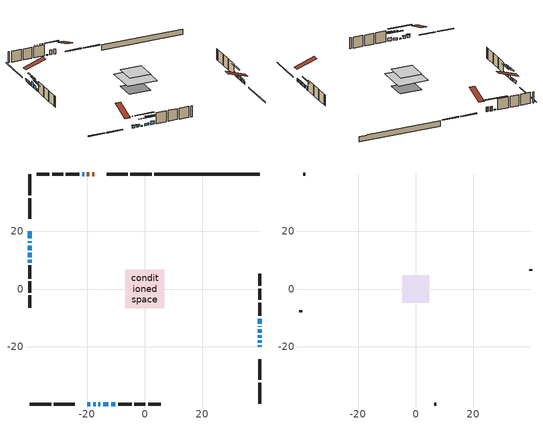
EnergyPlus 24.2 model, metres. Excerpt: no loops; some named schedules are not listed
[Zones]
conditioned space
 floor outside (Floor1 construction): -0.54,-0.54 -0.54,0.54 0.54,0.54 0.54,-0.54 z0.61
 floor adiabatic (AdiabaticFloorConstruction): -6.69,-6.69 -6.69,6.69 6.69,6.69 6.69,-6.69 z3.05
 floor foundation (Slab1 construction): -4.88,-4.26 -4.88,4.26 4.88,4.26 4.88,-4.26 z-1.83
 wall outside (RimJoist1 construction): 2.45,39.95 -5.02,39.95 / -39.95,-39.95 -32.49,-39.95 / -39.95,39.95 -39.95,32.49 / 39.95,-39.95 39.95,-32.49 z0.61:0.91
 wall outside (RimJoist2 construction): -5.95,39.95 -13.17,39.95 / -31.56,-39.95 -24.33,-39.95 / -39.95,31.56 -39.95,24.33 / 39.95,-31.56 39.95,-24.33 z0.61:0.91
 wall outside (AdiabaticWallConstruction 1): -17.46,39.95 -18.27,39.95 / -19.2,39.95 -20.15,39.95 z0.61:2.64
 wall outside (AdiabaticWallConstruction): 39.95,-20.04 39.95,-19.62 / 39.95,-13.12 39.95,-13 z0.61:1.83; 39.95,-18.69 39.95,-17.78 / 39.95,-16.85 39.95,-16.14 z0.61:1.73; 39.95,-15.21 39.95,-14.04 / -20.04,-39.95 -18.87,-39.95 z0.61:1.78; -17.95,-39.95 -17.03,-39.95 / -39.95,20.04 -39.95,17.6 / -14.46,-39.95 -12.63,-39.95 / -39.95,10.08 -39.95,9.16 z0.61:1.53; -39.95,16.67 -39.95,16.01 z0.61:1.43; -21.08,39.95 -21.79,39.95 / -16.1,-39.95 -15.39,-39.95 z0.61:0.97; 39.95,-12.07 39.95,-10.29 / -11.7,-39.95 -10.18,-39.95 / -39.95,12.53 -39.95,11 z0.61:2.13; -39.95,15.08 -39.95,13.46 z0.61:2.8
 wall outside (Wall1 construction): -22.72,39.95 -27.37,39.95 / -9.25,-39.95 -4.6,-39.95 / -39.95,8.23 -39.95,3.59 / 39.95,-9.37 39.95,-4.72 z0.61:5.49
 wall outside (Wall2 construction): -28.3,39.95 -32.21,39.95 / -3.67,-39.95 0.24,-39.95 / -39.95,2.66 -39.95,-1.25 / 39.95,-3.79 39.95,0.12 z0.61:5.49
 wall outside (Wall3 construction): -33.14,39.95 -37.45,39.95 / 1.17,-39.95 5.48,-39.95 / -39.95,-2.18 -39.95,-6.5 / 39.95,1.05 39.95,5.36 z0.61:5.49
 wall foundation (FoundationWall1 construction): 3.38,39.95,-1.83 3.38,39.95,0.61 36.3,39.95,0.61 36.3,39.95,0.47 39.95,39.95,0.47 39.95,39.95,-1.83
 window (WindowConstruction 13): 39.95,-20.04 39.95,-19.62 z0.61:1.83
 window (WindowConstruction 6): 39.95,-18.69 39.95,-17.78 z0.61:1.73
 window (WindowConstruction 7): 39.95,-16.85 39.95,-16.14 z0.61:1.73
 window (WindowConstruction 8): 39.95,-15.21 39.95,-14.04 z0.61:1.78
 window (WindowConstruction 9): -20.04,-39.95 -18.87,-39.95 z0.61:1.78
 window (WindowConstruction 10): -17.94,-39.95 -17.03,-39.95 z0.61:1.52
 window (WindowConstruction 11): -39.95,20.04 -39.95,17.6 z0.61:1.52
 window (WindowConstruction 12): -39.95,16.67 -39.95,16.01 z0.61:1.42
 window (WindowConstruction 15): -21.08,39.95 -21.79,39.95 z0.61:0.97
 window (WindowConstruction 14): 39.95,-13.11 39.95,-13 z0.61:1.83
 window (WindowConstruction 16): -16.1,-39.95 -15.39,-39.95 z0.61:0.97
 window (WindowConstruction): 39.95,-12.07 39.95,-10.29 z0.61:2.13
 window (WindowConstruction 1): -14.46,-39.95 -12.63,-39.95 z0.61:1.52
 window (WindowConstruction 2): -11.7,-39.95 -10.18,-39.95 z0.61:2.13
 window (WindowConstruction 3): -39.95,15.08 -39.95,13.46 z0.61:2.8
 window (WindowConstruction 4): -39.95,12.53 -39.95,11.01 z0.61:2.13
 window (WindowConstruction 5): -39.95,10.08 -39.95,9.16 z0.61:1.52
 door (Door): -17.46,39.95 -18.27,39.95 z0.61:2.64
 door (Door 1): -19.2,39.95 -20.15,39.95 z0.61:2.64
 ceiling adiabatic (AdiabaticFloorConstruction): 6.69,-6.69 6.69,6.69 -6.69,6.69 -6.69,-6.69 z3.05
attic - vented
 floor to conditioned space (Floor2 construction Reversed): -4.75,-4.75 -4.75,4.75 4.75,4.75 4.75,-4.75 z5.49
 wall outside (Wall4 construction): -38.38,39.95 -39.02,39.95 / 6.41,-39.95 7.05,-39.95 / -39.95,-7.43 -39.95,-8.07 / 39.95,6.29 39.95,6.94 z0.61:5.49
 roof outside (Roof1 construction): -16.53,39.95,5.49 -16.53,30.71,8.57 -14.1,30.71,8.57 -14.1,39.95,5.49; -20.97,-39.95,5.49 -20.97,-30.71,8.57 -23.41,-30.71,8.57 -23.41,-39.95,5.49; -39.95,20.97,5.49 -30.71,20.97,8.57 -30.71,23.41,8.57 -39.95,23.41,5.49; 39.95,-20.97,5.49 30.71,-20.97,8.57 30.71,-23.41,8.57 39.95,-23.41,5.49
shading: 39.95,-17.58 39.95,-18.89 40.37,-18.89 40.37,-17.58 z1.93; 39.95,-15.94 39.95,-17.05 40.37,-17.05 40.37,-15.94 z1.93; 39.95,-13.84 39.95,-15.41 40.37,-15.41 40.37,-13.84 z1.98; -18.67,-39.95 -20.24,-39.95 -20.24,-40.37 -18.67,-40.37 z1.98; -16.83,-39.95 -18.15,-39.95 -18.15,-40.37 -16.83,-40.37 z1.73; -39.95,17.4 -39.95,20.24 -40.37,20.24 -40.37,17.4 z1.73; -39.95,15.81 -39.95,16.87 -40.37,16.87 -40.37,15.81 z1.62; -26.87,39.95 -16,39.95 -16,40.37 -26.87,40.37 z6.05; -10.31,-39.95 -21.18,-39.95 -21.18,-40.37 -10.31,-40.37 z6.05; 39.95,-7.65 39.95,-14.71 40.37,-14.71 40.37,-7.65 z4.77; -9.99,-39.95 -17.1,-39.95 -17.1,-40.37 -9.99,-40.37 z4.16; -7.54,-39.95 -14.34,-39.95 -14.34,-40.37 -7.54,-40.37 z4.77; -39.95,10.82 -39.95,17.72 -40.37,17.72 -40.37,10.82 z5.43; -39.95,8.37 -39.95,15.17 -40.37,15.17 -40.37,8.37 z4.77; -39.95,6.52 -39.95,12.72 -40.37,12.72 -40.37,6.52 z4.16
[Building]
Building 1: Terrain=Suburbs
[Site:Location]
London AP_ON: Latitude {deg}=43.03; Longitude {deg}=-81.15; Time Zone {hr}=-5; Elevation {m}=278; Keep Site Location Information=Yes
[Site:GroundTemperature:Shallow]
3.98693, 1.93205, 1.76749, 2.74264, 6.6573, 10.5537, 13.9317, 16.0716, 16.2534, 14.513, 11.2211, 7.44421
[Site:WaterMainsTemperature]
Calculation Method=Schedule; Temperature Schedule=mains temperature schedule
[Material] Roughness=Rough; Thermal Absorptance=0.9
Name | Thickness {m} | Conductivity {W/m-K} | Density {kg/m3} | Specific Heat {J/kg-K} | Solar Absorptance | Visible Absorptance
asphalt or fiberglass shingles | 0.00635 | 0.162714 | 1121.4 | 1465.45 | 0.4 | 0.4
ceiling loosefill ins | 0.254 | 0.0480833 | 16.02 | 1046.75 | 0.7 | 0.7
ceiling stud and cavity | 0.1397 | 0.340499 | 65.682 | 1177.47 | 0.7 | 0.7
concrete 4.0 in. | 0.1016 | 1.803125 | 2242.8 | 837.4 | 0.7 | 0.7
concrete 8.0 in. | 0.2032 | 1.803125 | 2242.8 | 837.4 | 0.7 | 0.7
door material | 0.04445 | 0.053851 | 512.64 | 1214.23 | 0.7 | 0.7
exterior vertical ins | 0.00200675 | 0.029427 | 32.04 | 1214.23 | 0.7 | 0.7
floor covering | 0.0127 | 0.0433444 | 54.468 | 1339.84 | 0.6 | 0.6
floor rigid ins | 0.103632 | 0.029427 | 32.04 | 1214.23 | 0.7 | 0.7
floor rigid ins 1; wall rigid ins 1 | 0.512978 | 0.029427 | 32.04 | 1214.23 | 0.7 | 0.7
floor stud and cavity | 0.1397 | 0.162845 | 92.3553 | 1139.71 | 0.7 | 0.7
floor stud and cavity 1 | 0.1397 | 1.75129 | 37.0049 | 1207.88 | 0.7 | 0.7
furniture material conditioned space 1 | 0.1524 | 0.115458 | 640.8 | 1214.23 | 0.6 | 0.6
gypsum board | 0.0127 | 0.160291 | 801 | 837.4 | 0.6 | 0.6
gypsum board 1 | 0.0127 | 0.160291 | 801 | 837.4 | 0.7 | 0.7
osb sheathing 0.5 in. | 0.0127 | 0.115458 | 512.64 | 1214.23 | 0.7 | 0.7
osb sheathing 0.75 in. | 0.01905 | 0.115458 | 512.64 | 1214.23 | 0.7 | 0.7
osb sheathing 2.0 in. | 0.0508 | 0.115458 | 512.64 | 1214.23 | 0.7 | 0.7
rim joist rigid ins; wall rigid ins | 0.051816 | 0.029427 | 32.04 | 1214.23 | 0.7 | 0.7
rim joist stud and cavity | 0.0508 | 0.0405436 | 125.044 | 1163.47 | 0.6 | 0.6
rim joist stud and cavity 1 | 0.0508 | 0.029095 | 125.044 | 1163.47 | 0.6 | 0.6
wall stud and cavity | 0.1397 | 0.0969908 | 139.0536 | 1170.24 | 0.7 | 0.7
wall stud and cavity 1 | 0.1397 | 0.164946 | 139.0536 | 1170.24 | 0.7 | 0.7
wall stud and cavity 2 | 0.1397 | 0.220388 | 139.0536 | 1170.24 | 0.7 | 0.7
wall stud and cavity 3 | 0.0889 | 6.1454 | 50.32683 | 1063.81 | 0.6 | 0.6
wall stud and cavity 4 | 0.0889 | 0.380278 | 52.3479 | 1209.89 | 0.7 | 0.7
wall stud and cavity 5 | 0.0889 | 0.391764 | 83.0341 | 1211.67 | 0.7 | 0.7
wood siding | 0.0254 | 0.102417 | 544.68 | 1172.36 | 0.4 | 0.4
wood siding 1 | 0.00254 | 0.102417 | 544.68 | 1172.36 | 0.4 | 0.4
wood siding 2; wood siding 3; wood siding 4 | 0.0254 | 0.102417 | 544.68 | 1172.36 | 0.7 | 0.7
[WindowMaterial:SimpleGlazingSystem]
Name | U-Factor {W/m2-K} | Solar Heat Gain Coefficient
WindowMaterial | 2.907136 | 0.64
WindowMaterial 1 | 3.02581 | 0.51
WindowMaterial 10 | 2.986628 | 0.6
WindowMaterial 11 | 3.05987 | 0.34
WindowMaterial 12 | 3.06726 | 0.34
WindowMaterial 2 | 2.95653 | 0.6
WindowMaterial 3 | 2.97584 | 0.59
WindowMaterial 4 | 3.02183 | 0.47
WindowMaterial 5 | 2.975272 | 0.54
WindowMaterial 6 | 2.9395 | 0.6
WindowMaterial 7 | 2.99117 | 0.56
WindowMaterial 8 | 2.99685 | 0.54
WindowMaterial 9 | 3.04681 | 0.46
[Construction]
AdiabaticFloorConstruction: floor stud and cavity 1, floor rigid ins 1, osb sheathing 0.75 in., floor covering
AdiabaticWallConstruction: wood siding 3, wall rigid ins 1, wall stud and cavity 4, gypsum board
AdiabaticWallConstruction 1: wood siding 4, wall rigid ins 1, wall stud and cavity 4, gypsum board
Door; Door 1: door material
Floor1 construction: floor stud and cavity, floor rigid ins, osb sheathing 0.75 in., floor covering
Floor2 construction Reversed: gypsum board, ceiling stud and cavity, ceiling loosefill ins
FoundationWall1 construction: concrete 8.0 in., gypsum board 1
furniture construction conditioned space 1: furniture material conditioned space 1
PartitionWallConstruction: gypsum board, wall stud and cavity 5, gypsum board
RimJoist1 construction: wood siding 2, rim joist rigid ins, osb sheathing 2.0 in., rim joist stud and cavity
RimJoist2 construction: wood siding 2, osb sheathing 2.0 in., rim joist stud and cavity 1
Roof1 construction: asphalt or fiberglass shingles
Slab1 construction: concrete 4.0 in.
Wall1 construction: wood siding, wall rigid ins, osb sheathing 0.5 in., wall stud and cavity, gypsum board
Wall2 construction: wood siding, wall rigid ins, osb sheathing 0.5 in., wall stud and cavity 1, gypsum board
Wall3 construction: wood siding, wall rigid ins, osb sheathing 0.5 in., wall stud and cavity 2, gypsum board
Wall4 construction: wood siding 1, wall stud and cavity 3
WindowConstruction: WindowMaterial
WindowConstruction 1; WindowConstruction 10; WindowConstruction 5: WindowMaterial 1
WindowConstruction 11: WindowMaterial 8
WindowConstruction 12: WindowMaterial 9
WindowConstruction 13: WindowMaterial 10
WindowConstruction 14: WindowMaterial 11
WindowConstruction 15; WindowConstruction 16: WindowMaterial 12
WindowConstruction 2; WindowConstruction 4: WindowMaterial 2
WindowConstruction 3: WindowMaterial 3
WindowConstruction 6: WindowMaterial 4
WindowConstruction 7: WindowMaterial 5
WindowConstruction 8: WindowMaterial 6
WindowConstruction 9: WindowMaterial 7
[Zone] Multiplier=1; Part of Total Floor Area=Yes
Name | Volume {m3}
attic - vented | 45.0525
conditioned space | 683
[Space]
Name | Zone | Volume {m3}
attic - vented 1 | attic - vented | 45.0525
conditioned space 1 | conditioned space | 683
[ZoneInfiltration:EffectiveLeakageArea]
infil attic - vented 1: Zone or Space=attic - vented 1; Schedule=Always On Discrete; Effective Air Leakage Area {cm2}=3930.33; Stack Coefficient=0.00055339; Wind Coefficient=1.58941e-05
[ZoneMixing]
whole house fan mix: Zone or Space=attic - vented; Schedule=Always On Continuous; Design Flow Rate Calculation Method=Flow/Zone; Design Flow Rate {m3/s}=0; Source Zone or Space=conditioned space
[SurfaceProperty:ExposedFoundationPerimeter]
Slab1: Exposed Perimeter Calculation Method=TotalExposedPerimeter; Total Exposed Perimeter {m}=36.575
[InternalMass] Zone or ZoneList=conditioned space; Space or SpaceList=conditioned space 1
Name | Construction | Surface Area {m2}
furniture mass conditioned space 1 | furniture construction conditioned space 1 | 105.356
partition wall mass | PartitionWallConstruction | 263.39
[Lights]
interior lighting: Zone or ZoneList or Space or SpaceList=conditioned space 1; Schedule=interior lighting schedule; Design Level Calculation Method=LightingLevel; Lighting Level {W}=343.2; Return Air Fraction=0; Fraction Radiant=0.6; Fraction Visible=0.2; Fraction Replaceable=1
[People]
occupants: Zone or ZoneList or Space or SpaceList=conditioned space 1; Number of People Schedule=occupants schedule; Number of People Calculation Method=People; Number of People=3; Fraction Radiant=0.314171; Sensible Heat Fraction=0.56303; Activity Level Schedule=occupants activity schedule; Carbon Dioxide Generation Rate {m3/s-W}=0; Enable ASHRAE 55 Comfort Warnings=No; Mean Radiant Temperature Calculation Type=EnclosureAveraged
[ElectricEquipment] Zone or ZoneList or Space or SpaceList=conditioned space 1; Design Level Calculation Method=EquipmentLevel
Name | Schedule | Design Level {W} | Fraction Latent | Fraction Radiant | Fraction Lost
clothes dryer | clothes dryer schedule | 140.772 | 0.015 | 0.081 | 0.85
clothes washer | clothes washer schedule | 32.1985 | 0.03 | 0.162 | 0.7
cooking range | cooking range schedule | 215.147 | 0.08 | 0.432 | 0.2
dishwasher | dishwasher schedule | 66.8632 | 0.3 | 0.18 | 0.4
fridge | fridge schedule | 72.9452 | 0 | 0.6 | 0
mech vent bath fan 0 | mech vent bath fan 0 schedule | 50.2 | 0 | 0 | 1
mech vent bath fan 1 | mech vent bath fan 1 schedule | 50.2 | 0 | 0 | 1
mech vent bath fan 2 | mech vent bath fan 2 schedule | 50.2 | 0 | 0 | 1
mech vent house fan | mech vent house fan schedule | 0 | 0 | 0 | 1
mech vent house fan cfis | mech vent house fan cfis schedule | 0 | 0 | 0 | 0
mech vent range fan 0 | mech vent range fan 0 schedule | 57 | 0 | 0 | 1
misc plug loads | misc plug loads schedule | 494.7 | 0.045 | 0.513 | 0.1
whole house fan | Always On Discrete | 0 | 0 | 0 | 1
[OtherEquipment] Zone or ZoneList or Space or SpaceList=conditioned space 1; Design Level Calculation Method=EquipmentLevel
Name | Fuel Type | Schedule | Design Level {W} | Fraction Latent | Fraction Radiant | Fraction Lost
clothes dryer 1 | Electricity | clothes dryer schedule | 0 | 0.015 | 0.081 | 0.85
cooking range 1 | Electricity | cooking range schedule | 0 | 0.08 | 0.432 | 0.2
general water use latent | None | general water use schedule | 62.594 | 1 | 0 | 0
general water use sensible | None | general water use schedule | -61.6891 | 0 | 0.6 | 0
mech vent house fan latent load | None | Always On Discrete | 0 | 1 | 0 | 0
mech vent house fan sensible load | None | Always On Discrete | 0 | 0 | 0 | 0
water heater energy adjustment1 | NaturalGas | Always On Discrete | 0.01 | 0 | 0 | 1
[ZoneInfiltration:DesignFlowRate] Zone or ZoneList or Space or SpaceList=conditioned space 1; Schedule=Always On Discrete; Design Flow Rate Calculation Method=Flow/Zone; Design Flow Rate {m3/s}=0
infil flow; natural vent flow; whole house fan flow
[Foundation:Kiva]
Foundation Kiva 1: Initial Indoor Air Temperature {C}=18; Wall Height Above Grade {m}=0.609996; Wall Depth Below Slab {m}=0.2032; Custom Block Material Name 1=exterior vertical ins; Custom Block Depth 1 {m}=2.43998; Custom Block X Position 1 {m}=0.2159; Custom Block Z Position 1 {m}=0
[Foundation:Kiva:Settings]
Soil Conductivity {W/m-K}=0.849921; Soil Density {kg/m3}=1842.3; Soil Specific Heat {J/kg-K}=418.7; Ground Solar Absorptivity=0.9; Ground Thermal Absorptivity=0.9; Ground Surface Roughness {m}=0.03; Far-Field Width {m}=40; Deep-Ground Boundary Condition=ZeroFlux; Deep-Ground Depth {m}=40; Minimum Cell Dimension {m}=0.2; Maximum Cell Growth Coefficient=3; Simulation Timestep=Timestep
[Exterior:Lights]
exterior lighting: Schedule=exterior lighting schedule; Design Level {W}=75.6
[Schedule:Constant]
Name | Hourly Value
Always On Continuous; mech vent house fan schedule; mech vent house fan cfis schedule; Always On Discrete | 1
occupants activity schedule | 117.228
fridge schedule | 0
[Schedule:Week:Daily]
interior lighting schedule Week Rule - Jan1-Jan27: interior lighting schedule day, interior lighting schedule day, interior lighting schedule day, interior lighting schedule day, interior lighting schedule day, interior lighting schedule day, interior lighting schedule day, interior lighting schedule default day, interior lighting schedule default day, interior lighting schedule default day, interior lighting schedule default day, interior lighting schedule default day
interior lighting schedule Week Rule - Jan28-Feb3: interior lighting schedule day, interior lighting schedule day, interior lighting schedule day, interior lighting schedule day, interior lighting schedule day 1, interior lighting schedule day 1, interior lighting schedule day 1, interior lighting schedule default day, interior lighting schedule default day, interior lighting schedule default day, interior lighting schedule default day, interior lighting schedule default day
interior lighting schedule Week Rule - Feb4-Feb24: interior lighting schedule day 1, interior lighting schedule day 1, interior lighting schedule day 1, interior lighting schedule day 1, interior lighting schedule day 1, interior lighting schedule day 1, interior lighting schedule day 1, interior lighting schedule default day, interior lighting schedule default day, interior lighting schedule default day, interior lighting schedule default day, interior lighting schedule default day
interior lighting schedule Week Rule - Feb25-Mar3: interior lighting schedule day 1, interior lighting schedule day 1, interior lighting schedule day 1, interior lighting schedule day 1, interior lighting schedule day 2, interior lighting schedule day 2, interior lighting schedule day 2, interior lighting schedule default day, interior lighting schedule default day, interior lighting schedule default day, interior lighting schedule default day, interior lighting schedule default day
interior lighting schedule Week Rule - Mar4-Mar31: interior lighting schedule day 2, interior lighting schedule day 2, interior lighting schedule day 2, interior lighting schedule day 2, interior lighting schedule day 2, interior lighting schedule day 2, interior lighting schedule day 2, interior lighting schedule default day, interior lighting schedule default day, interior lighting schedule default day, interior lighting schedule default day, interior lighting schedule default day
interior lighting schedule Week Rule - Apr1-Apr28: interior lighting schedule day 3, interior lighting schedule day 3, interior lighting schedule day 3, interior lighting schedule day 3, interior lighting schedule day 3, interior lighting schedule day 3, interior lighting schedule day 3, interior lighting schedule default day, interior lighting schedule default day, interior lighting schedule default day, interior lighting schedule default day, interior lighting schedule default day
interior lighting schedule Week Rule - Apr29-May5: interior lighting schedule day 3, interior lighting schedule day 3, interior lighting schedule day 4, interior lighting schedule day 4, interior lighting schedule day 4, interior lighting schedule day 4, interior lighting schedule day 4, interior lighting schedule default day, interior lighting schedule default day, interior lighting schedule default day, interior lighting schedule default day, interior lighting schedule default day
interior lighting schedule Week Rule - May6-May26: interior lighting schedule day 4, interior lighting schedule day 4, interior lighting schedule day 4, interior lighting schedule day 4, interior lighting schedule day 4, interior lighting schedule day 4, interior lighting schedule day 4, interior lighting schedule default day, interior lighting schedule default day, interior lighting schedule default day, interior lighting schedule default day, interior lighting schedule default day
interior lighting schedule Week Rule - May27-Jun2: interior lighting schedule day 4, interior lighting schedule day 4, interior lighting schedule day 4, interior lighting schedule day 4, interior lighting schedule day 4, interior lighting schedule day 5, interior lighting schedule day 5, interior lighting schedule default day, interior lighting schedule default day, interior lighting schedule default day, interior lighting schedule default day, interior lighting schedule default day
interior lighting schedule Week Rule - Jun3-Jun30: interior lighting schedule day 5, interior lighting schedule day 5, interior lighting schedule day 5, interior lighting schedule day 5, interior lighting schedule day 5, interior lighting schedule day 5, interior lighting schedule day 5, interior lighting schedule default day, interior lighting schedule default day, interior lighting schedule default day, interior lighting schedule default day, interior lighting schedule default day
interior lighting schedule Week Rule - Jul1-Jul28: interior lighting schedule day 6, interior lighting schedule day 6, interior lighting schedule day 6, interior lighting schedule day 6, interior lighting schedule day 6, interior lighting schedule day 6, interior lighting schedule day 6, interior lighting schedule default day, interior lighting schedule default day, interior lighting schedule default day, interior lighting schedule default day, interior lighting schedule default day
interior lighting schedule Week Rule - Jul29-Aug4: interior lighting schedule day 6, interior lighting schedule day 6, interior lighting schedule day 6, interior lighting schedule day 7, interior lighting schedule day 7, interior lighting schedule day 7, interior lighting schedule day 7, interior lighting schedule default day, interior lighting schedule default day, interior lighting schedule default day, interior lighting schedule default day, interior lighting schedule default day
interior lighting schedule Week Rule - Aug5-Aug25: interior lighting schedule day 7, interior lighting schedule day 7, interior lighting schedule day 7, interior lighting schedule day 7, interior lighting schedule day 7, interior lighting schedule day 7, interior lighting schedule day 7, interior lighting schedule default day, interior lighting schedule default day, interior lighting schedule default day, interior lighting schedule default day, interior lighting schedule default day
interior lighting schedule Week Rule - Aug26-Sep1: interior lighting schedule day 7, interior lighting schedule day 7, interior lighting schedule day 7, interior lighting schedule day 7, interior lighting schedule day 7, interior lighting schedule day 7, interior lighting schedule day 8, interior lighting schedule default day, interior lighting schedule default day, interior lighting schedule default day, interior lighting schedule default day, interior lighting schedule default day
interior lighting schedule Week Rule - Sep2-Sep29: interior lighting schedule day 8, interior lighting schedule day 8, interior lighting schedule day 8, interior lighting schedule day 8, interior lighting schedule day 8, interior lighting schedule day 8, interior lighting schedule day 8, interior lighting schedule default day, interior lighting schedule default day, interior lighting schedule default day, interior lighting schedule default day, interior lighting schedule default day
interior lighting schedule Week Rule - Sep30-Oct6: interior lighting schedule day 8, interior lighting schedule day 9, interior lighting schedule day 9, interior lighting schedule day 9, interior lighting schedule day 9, interior lighting schedule day 9, interior lighting schedule day 9, interior lighting schedule default day, interior lighting schedule default day, interior lighting schedule default day, interior lighting schedule default day, interior lighting schedule default day
interior lighting schedule Week Rule - Oct7-Oct27: interior lighting schedule day 9, interior lighting schedule day 9, interior lighting schedule day 9, interior lighting schedule day 9, interior lighting schedule day 9, interior lighting schedule day 9, interior lighting schedule day 9, interior lighting schedule default day, interior lighting schedule default day, interior lighting schedule default day, interior lighting schedule default day, interior lighting schedule default day
interior lighting schedule Week Rule - Oct28-Nov3: interior lighting schedule day 9, interior lighting schedule day 9, interior lighting schedule day 9, interior lighting schedule day 9, interior lighting schedule day 10, interior lighting schedule day 10, interior lighting schedule day 10, interior lighting schedule default day, interior lighting schedule default day, interior lighting schedule default day, interior lighting schedule default day, interior lighting schedule default day
interior lighting schedule Week Rule - Nov4-Nov24: interior lighting schedule day 10, interior lighting schedule day 10, interior lighting schedule day 10, interior lighting schedule day 10, interior lighting schedule day 10, interior lighting schedule day 10, interior lighting schedule day 10, interior lighting schedule default day, interior lighting schedule default day, interior lighting schedule default day, interior lighting schedule default day, interior lighting schedule default day
interior lighting schedule Week Rule - Nov25-Dec1: interior lighting schedule day 10, interior lighting schedule day 10, interior lighting schedule day 10, interior lighting schedule day 10, interior lighting schedule day 10, interior lighting schedule day 10, interior lighting schedule day 11, interior lighting schedule default day, interior lighting schedule default day, interior lighting schedule default day, interior lighting schedule default day, interior lighting schedule default day
interior lighting schedule Week Rule - Dec2-Dec31: interior lighting schedule day 11, interior lighting schedule day 11, interior lighting schedule day 11, interior lighting schedule day 11, interior lighting schedule day 11, interior lighting schedule day 11, interior lighting schedule day 11, interior lighting schedule default day, interior lighting schedule default day, interior lighting schedule default day, interior lighting schedule default day, interior lighting schedule default day
occupants schedule Week Rule - Jan1-Dec31: occupants schedule day, occupants schedule day, occupants schedule day, occupants schedule day, occupants schedule day, occupants schedule day, occupants schedule day, occupants schedule default day, occupants schedule default day, occupants schedule default day, occupants schedule default day, occupants schedule default day
clothes dryer schedule Week Rule - Jan1-Dec31: clothes dryer schedule day, clothes dryer schedule day, clothes dryer schedule day, clothes dryer schedule day, clothes dryer schedule day, clothes dryer schedule day, clothes dryer schedule day, clothes dryer schedule default day, clothes dryer schedule default day, clothes dryer schedule default day, clothes dryer schedule default day, clothes dryer schedule default day
clothes washer schedule Week Rule - Jan1-Dec31: clothes washer schedule day, clothes washer schedule day, clothes washer schedule day, clothes washer schedule day, clothes washer schedule day, clothes washer schedule day, clothes washer schedule day, clothes washer schedule default day, clothes washer schedule default day, clothes washer schedule default day, clothes washer schedule default day, clothes washer schedule default day
cooking range schedule Week Rule - Jan1-Dec31: cooking range schedule day, cooking range schedule day, cooking range schedule day, cooking range schedule day, cooking range schedule day, cooking range schedule day, cooking range schedule day, cooking range schedule default day, cooking range schedule default day, cooking range schedule default day, cooking range schedule default day, cooking range schedule default day
dishwasher schedule Week Rule - Jan1-Dec31: dishwasher schedule day, dishwasher schedule day, dishwasher schedule day, dishwasher schedule day, dishwasher schedule day, dishwasher schedule day, dishwasher schedule day, dishwasher schedule default day, dishwasher schedule default day, dishwasher schedule default day, dishwasher schedule default day, dishwasher schedule default day
mech vent bath fan 0 schedule Week Rule - Jan1-Dec31: mech vent bath fan 0 schedule day, mech vent bath fan 0 schedule day, mech vent bath fan 0 schedule day, mech vent bath fan 0 schedule day, mech vent bath fan 0 schedule day, mech vent bath fan 0 schedule day, mech vent bath fan 0 schedule day, mech vent bath fan 0 schedule default day, mech vent bath fan 0 schedule default day, mech vent bath fan 0 schedule default day, mech vent bath fan 0 schedule default day, mech vent bath fan 0 schedule default day
mech vent bath fan 1 schedule Week Rule - Jan1-Dec31: mech vent bath fan 1 schedule day, mech vent bath fan 1 schedule day, mech vent bath fan 1 schedule day, mech vent bath fan 1 schedule day, mech vent bath fan 1 schedule day, mech vent bath fan 1 schedule day, mech vent bath fan 1 schedule day, mech vent bath fan 1 schedule default day, mech vent bath fan 1 schedule default day, mech vent bath fan 1 schedule default day, mech vent bath fan 1 schedule default day, mech vent bath fan 1 schedule default day
mech vent bath fan 2 schedule Week Rule - Jan1-Dec31: mech vent bath fan 2 schedule day, mech vent bath fan 2 schedule day, mech vent bath fan 2 schedule day, mech vent bath fan 2 schedule day, mech vent bath fan 2 schedule day, mech vent bath fan 2 schedule day, mech vent bath fan 2 schedule day, mech vent bath fan 2 schedule default day, mech vent bath fan 2 schedule default day, mech vent bath fan 2 schedule default day, mech vent bath fan 2 schedule default day, mech vent bath fan 2 schedule default day
mech vent range fan 0 schedule Week Rule - Jan1-Dec31: mech vent range fan 0 schedule day, mech vent range fan 0 schedule day, mech vent range fan 0 schedule day, mech vent range fan 0 schedule day, mech vent range fan 0 schedule day, mech vent range fan 0 schedule day, mech vent range fan 0 schedule day, mech vent range fan 0 schedule default day, mech vent range fan 0 schedule default day, mech vent range fan 0 schedule default day, mech vent range fan 0 schedule default day, mech vent range fan 0 schedule default day
misc plug loads schedule Week Rule - Jan1-Dec31: misc plug loads schedule day, misc plug loads schedule day, misc plug loads schedule day, misc plug loads schedule day, misc plug loads schedule day, misc plug loads schedule day, misc plug loads schedule day, misc plug loads schedule default day, misc plug loads schedule default day, misc plug loads schedule default day, misc plug loads schedule default day, misc plug loads schedule default day
general water use schedule Week Rule - Jan1-Dec31: general water use schedule day, general water use schedule day, general water use schedule day, general water use schedule day, general water use schedule day, general water use schedule day, general water use schedule day, general water use schedule default day, general water use schedule default day, general water use schedule default day, general water use schedule default day, general water use schedule default day
exterior lighting schedule Week Rule - Jan1-Jan27: exterior lighting schedule day, exterior lighting schedule day, exterior lighting schedule day, exterior lighting schedule day, exterior lighting schedule day, exterior lighting schedule day, exterior lighting schedule day, exterior lighting schedule default day, exterior lighting schedule default day, exterior lighting schedule default day, exterior lighting schedule default day, exterior lighting schedule default day
exterior lighting schedule Week Rule - Jan28-Feb3: exterior lighting schedule day, exterior lighting schedule day, exterior lighting schedule day, exterior lighting schedule day, exterior lighting schedule day 1, exterior lighting schedule day 1, exterior lighting schedule day 1, exterior lighting schedule default day, exterior lighting schedule default day, exterior lighting schedule default day, exterior lighting schedule default day, exterior lighting schedule default day
exterior lighting schedule Week Rule - Feb4-Feb24: exterior lighting schedule day 1, exterior lighting schedule day 1, exterior lighting schedule day 1, exterior lighting schedule day 1, exterior lighting schedule day 1, exterior lighting schedule day 1, exterior lighting schedule day 1, exterior lighting schedule default day, exterior lighting schedule default day, exterior lighting schedule default day, exterior lighting schedule default day, exterior lighting schedule default day
exterior lighting schedule Week Rule - Feb25-Mar3: exterior lighting schedule day 1, exterior lighting schedule day 1, exterior lighting schedule day 1, exterior lighting schedule day 1, exterior lighting schedule day 2, exterior lighting schedule day 2, exterior lighting schedule day 2, exterior lighting schedule default day, exterior lighting schedule default day, exterior lighting schedule default day, exterior lighting schedule default day, exterior lighting schedule default day
exterior lighting schedule Week Rule - Mar4-Mar31: exterior lighting schedule day 2, exterior lighting schedule day 2, exterior lighting schedule day 2, exterior lighting schedule day 2, exterior lighting schedule day 2, exterior lighting schedule day 2, exterior lighting schedule day 2, exterior lighting schedule default day, exterior lighting schedule default day, exterior lighting schedule default day, exterior lighting schedule default day, exterior lighting schedule default day
exterior lighting schedule Week Rule - Apr1-Apr28: exterior lighting schedule day 3, exterior lighting schedule day 3, exterior lighting schedule day 3, exterior lighting schedule day 3, exterior lighting schedule day 3, exterior lighting schedule day 3, exterior lighting schedule day 3, exterior lighting schedule default day, exterior lighting schedule default day, exterior lighting schedule default day, exterior lighting schedule default day, exterior lighting schedule default day
exterior lighting schedule Week Rule - Apr29-May5: exterior lighting schedule day 3, exterior lighting schedule day 3, exterior lighting schedule day 4, exterior lighting schedule day 4, exterior lighting schedule day 4, exterior lighting schedule day 4, exterior lighting schedule day 4, exterior lighting schedule default day, exterior lighting schedule default day, exterior lighting schedule default day, exterior lighting schedule default day, exterior lighting schedule default day
exterior lighting schedule Week Rule - May6-May26: exterior lighting schedule day 4, exterior lighting schedule day 4, exterior lighting schedule day 4, exterior lighting schedule day 4, exterior lighting schedule day 4, exterior lighting schedule day 4, exterior lighting schedule day 4, exterior lighting schedule default day, exterior lighting schedule default day, exterior lighting schedule default day, exterior lighting schedule default day, exterior lighting schedule default day
exterior lighting schedule Week Rule - May27-Jun2: exterior lighting schedule day 4, exterior lighting schedule day 4, exterior lighting schedule day 4, exterior lighting schedule day 4, exterior lighting schedule day 4, exterior lighting schedule day 5, exterior lighting schedule day 5, exterior lighting schedule default day, exterior lighting schedule default day, exterior lighting schedule default day, exterior lighting schedule default day, exterior lighting schedule default day
[Schedule:Year]
interior lighting schedule: interior lighting schedule Week Rule - Jan1-Jan27, 1, 1, 1, 27, interior lighting schedule Week Rule - Jan28-Feb3, 1, 28, 2, 3, interior lighting schedule Week Rule - Feb4-Feb24, 2, 4, 2, 24, interior lighting schedule Week Rule - Feb25-Mar3, 2, 25, 3, 3, interior lighting schedule Week Rule - Mar4-Mar31, 3, 4, 3, 31, interior lighting schedule Week Rule - Apr1-Apr28, 4, 1, 4, 28, interior lighting schedule Week Rule - Apr29-May5, 4, 29, 5, 5, interior lighting schedule Week Rule - May6-May26, 5, 6, 5, 26, interior lighting schedule Week Rule - May27-Jun2, 5, 27, 6, 2, interior lighting schedule Week Rule - Jun3-Jun30, 6, 3, 6, 30, interior lighting schedule Week Rule - Jul1-Jul28, 7, 1, 7, 28, interior lighting schedule Week Rule - Jul29-Aug4, 7, 29, 8, 4, interior lighting schedule Week Rule - Aug5-Aug25, 8, 5, 8, 25, interior lighting schedule Week Rule - Aug26-Sep1, 8, 26, 9, 1, interior lighting schedule Week Rule - Sep2-Sep29, 9, 2, 9, 29, interior lighting schedule Week Rule - Sep30-Oct6, 9, 30, 10, 6, interior lighting schedule Week Rule - Oct7-Oct27, 10, 7, 10, 27, interior lighting schedule Week Rule - Oct28-Nov3, 10, 28, 11, 3, interior lighting schedule Week Rule - Nov4-Nov24, 11, 4, 11, 24, interior lighting schedule Week Rule - Nov25-Dec1, 11, 25, 12, 1, interior lighting schedule Week Rule - Dec2-Dec31, 12, 2, 12, 31
occupants schedule: occupants schedule Week Rule - Jan1-Dec31, 1, 1, 12, 31
clothes dryer schedule: clothes dryer schedule Week Rule - Jan1-Dec31, 1, 1, 12, 31
clothes washer schedule: clothes washer schedule Week Rule - Jan1-Dec31, 1, 1, 12, 31
cooking range schedule: cooking range schedule Week Rule - Jan1-Dec31, 1, 1, 12, 31
dishwasher schedule: dishwasher schedule Week Rule - Jan1-Dec31, 1, 1, 12, 31
mech vent bath fan 0 schedule: mech vent bath fan 0 schedule Week Rule - Jan1-Dec31, 1, 1, 12, 31
mech vent bath fan 1 schedule: mech vent bath fan 1 schedule Week Rule - Jan1-Dec31, 1, 1, 12, 31
mech vent bath fan 2 schedule: mech vent bath fan 2 schedule Week Rule - Jan1-Dec31, 1, 1, 12, 31
mech vent range fan 0 schedule: mech vent range fan 0 schedule Week Rule - Jan1-Dec31, 1, 1, 12, 31
misc plug loads schedule: misc plug loads schedule Week Rule - Jan1-Dec31, 1, 1, 12, 31
general water use schedule: general water use schedule Week Rule - Jan1-Dec31, 1, 1, 12, 31
exterior lighting schedule: exterior lighting schedule Week Rule - Jan1-Jan27, 1, 1, 1, 27, exterior lighting schedule Week Rule - Jan28-Feb3, 1, 28, 2, 3, exterior lighting schedule Week Rule - Feb4-Feb24, 2, 4, 2, 24, exterior lighting schedule Week Rule - Feb25-Mar3, 2, 25, 3, 3, exterior lighting schedule Week Rule - Mar4-Mar31, 3, 4, 3, 31, exterior lighting schedule Week Rule - Apr1-Apr28, 4, 1, 4, 28, exterior lighting schedule Week Rule - Apr29-May5, 4, 29, 5, 5, exterior lighting schedule Week Rule - May6-May26, 5, 6, 5, 26, exterior lighting schedule Week Rule - May27-Jun2, 5, 27, 6, 2, exterior lighting schedule Week Rule - Jun3-Jun30, 6, 3, 6, 30, exterior lighting schedule Week Rule - Jul1-Jul28, 7, 1, 7, 28, exterior lighting schedule Week Rule - Jul29-Aug4, 7, 29, 8, 4, exterior lighting schedule Week Rule - Aug5-Aug25, 8, 5, 8, 25, exterior lighting schedule Week Rule - Aug26-Sep1, 8, 26, 9, 1, exterior lighting schedule Week Rule - Sep2-Sep29, 9, 2, 9, 29, exterior lighting schedule Week Rule - Sep30-Oct6, 9, 30, 10, 6, exterior lighting schedule Week Rule - Oct7-Oct27, 10, 7, 10, 27, exterior lighting schedule Week Rule - Oct28-Nov3, 10, 28, 11, 3, exterior lighting schedule Week Rule - Nov4-Nov24, 11, 4, 11, 24, exterior lighting schedule Week Rule - Nov25-Dec1, 11, 25, 12, 1, exterior lighting schedule Week Rule - Dec2-Dec31, 12, 2, 12, 31
[Schedule:Compact]
mains temperature schedule: Through: 01/01, For: AllDays, Until: 24:00, 7.96722, Through: 01/02, For: AllDays, Until: 24:00, 7.89722, Through: 01/03, For: AllDays, Until: 24:00, 7.82778, Through: 01/04, For: AllDays, Until: 24:00, 7.76, Through: 01/05, For: AllDays, Until: 24:00, 7.69333, Through: 01/06, For: AllDays, Until: 24:00, 7.62778, Through: 01/07, For: AllDays, Until: 24:00, 7.56389, Through: 01/08, For: AllDays, Until: 24:00, 7.50167, Through: 01/09, For: AllDays, Until: 24:00, 7.44056, Through: 01/10, For: AllDays, Until: 24:00, 7.38056, Through: 01/11, For: AllDays, Until: 24:00, 7.32222, Through: 01/12, For: AllDays, Until: 24:00, 7.26556, Through: 01/13, For: AllDays, Until: 24:00, 7.21, Through: 01/14, For: AllDays, Until: 24:00, 7.15556, Through: 01/15, For: AllDays, Until: 24:00, 7.10333, Through: 01/16, For: AllDays, Until: 24:00, 7.05222, Through: 01/17, For: AllDays, Until: 24:00, 7.00278, Through: 01/18, For: AllDays, Until: 24:00, 6.955, Through: 01/19, For: AllDays, Until: 24:00, 6.90833, Through: 01/20, For: AllDays, Until: 24:00, 6.86389, Through: 01/21, For: AllDays, Until: 24:00, 6.82056, Through: 01/22, For: AllDays, Until: 24:00, 6.77889, Through: 01/23, For: AllDays, Until: 24:00, 6.73889, Through: 01/24, For: AllDays, Until: 24:00, 6.7, Through: 01/25, For: AllDays, Until: 24:00, 6.66333, Through: 01/26, For: AllDays, Until: 24:00, 6.62833, Through: 01/27, For: AllDays, Until: 24:00, 6.59444, Through: 01/28, For: AllDays, Until: 24:00, 6.56278, Through: 01/29, For: AllDays, Until: 24:00, 6.53222, Through: 01/30, For: AllDays, Until: 24:00, 6.50389, Through: 01/31, For: AllDays, Until: 24:00, 6.47722, Through: 02/01, For: AllDays, Until: 24:00, 6.45167, Through: 02/02, For: AllDays, Until: 24:00, 6.42833, Through: 02/03, For: AllDays, Until: 24:00, 6.40667, Through: 02/04, For: AllDays, Until: 24:00, 6.38611, Through: 02/05, For: AllDays, Until: 24:00, 6.36778, Through: 02/06, For: AllDays, Until: 24:00, 6.35111, Through: 02/07, For: AllDays, Until: 24:00, 6.33611, Through: 02/08, For: AllDays, Until: 24:00, 6.32333, Through: 02/09, For: AllDays, Until: 24:00, 6.31167, Through: 02/10, For: AllDays, Until: 24:00, 6.30222, Through: 02/11, For: AllDays, Until: 24:00, 6.29389, Through: 02/12, For: AllDays, Until: 24:00, 6.28778, Through: 02/13, For: AllDays, Until: 24:00, 6.28333, Through: 02/14, For: AllDays, Until: 24:00, 6.28056, Through: 02/15, For: AllDays, Until: 24:00, 6.27944, Through: 02/16, For: AllDays, Until: 24:00, 6.28, Through: 02/17, For: AllDays, Until: 24:00, 6.28278, Through: 02/18, For: AllDays, Until: 24:00, 6.28722, Through: 02/19, For: AllDays, Until: 24:00, 6.29278, Through: 02/20, For: AllDays, Until: 24:00, 6.30056, Through: 02/21, For: AllDays, Until: 24:00, 6.31, Through: 02/22, For: AllDays, Until: 24:00, 6.32111, Through: 02/23, For: AllDays, Until: 24:00, 6.33444, Through: 02/24, For: AllDays, Until: 24:00, 6.34889, Through: 02/25, For: AllDays, Until: 24:00, 6.36556, Through: 02/26, For: AllDays, Until: 24:00, 6.38333, Through: 02/27, For: AllDays, Until: 24:00, 6.40333, Through: 02/28, For: AllDays, Until: 24:00, 6.425, Through: 03/01, For: AllDays, Until: 24:00, 6.44833, Through: 03/02, For: AllDays, Until: 24:00, 6.47278, Through: 03/03, For: AllDays, Until: 24:00, 6.49944, Through: 03/04, For: AllDays, Until: 24:00, 6.52778, Through: 03/05, For: AllDays, Until: 24:00, 6.55778, Through: 03/06, For: AllDays, Until: 24:00, 6.58944, Through: 03/07, For: AllDays, Until: 24:00, 6.62278, Through: 03/08, For: AllDays, Until: 24:00, 6.65778, Through: 03/09, For: AllDays, Until: 24:00, 6.69444, Through: 03/10, For: AllDays, Until: 24:00, 6.73278, Through: 03/11, For: AllDays, Until: 24:00, 6.77278, Through: 03/12, For: AllDays, Until: 24:00, 6.81389, Through: 03/13, For: AllDays, Until: 24:00, 6.85722, Through: 03/14, For: AllDays, Until: 24:00, 6.90167, Through: 03/15, For: AllDays, Until: 24:00, 6.94778, Through: 03/16, For: AllDays, Until: 24:00, 6.99556, Through: 03/17, For: AllDays, Until: 24:00, 7.045, Through: 03/18, For: AllDays, Until: 24:00, 7.09556, Through: 03/19, For: AllDays, Until: 24:00, 7.14778, Through: 03/20, For: AllDays, Until: 24:00, 7.20167, Through: 03/21, For: AllDays, Until: 24:00, 7.25667, Through: 03/22, For: AllDays, Until: 24:00, 7.31333, Through: 03/23, For: AllDays, Until: 24:00, 7.37167, Through: 03/24, For: AllDays, Until: 24:00, 7.43111, Through: 03/25, For: AllDays, Until: 24:00, 7.49222, Through: 03/26, For: AllDays, Until: 24:00, 7.55444, Through: 03/27, For: AllDays, Until: 24:00, 7.61833, Through: 03/28, For: AllDays, Until: 24:00, 7.68333, Through: 03/29, For: AllDays, Until: 24:00, 7.74944, Through: 03/30, For: AllDays, Until: 24:00, 7.81722, Through: 03/31, For: AllDays, Until: 24:00, 7.88667, Through: 04/01, For: AllDays, Until: 24:00, 7.95667, Through: 04/02, For: AllDays, Until: 24:00, 8.02833, Through: 04/03, For: AllDays, Until: 24:00, 8.10111, Through: 04/04, For: AllDays, Until: 24:00, 8.175, Through: 04/05, For: AllDays, Until: 24:00, 8.25, Through: 04/06, For: AllDays, Until: 24:00, 8.32667, Through: 04/07, For: AllDays, Until: 24:00, 8.40389, Through: 04/08, For: AllDays, Until: 24:00, 8.48278, Through: 04/09, For: AllDays, Until: 24:00, 8.56222, Through: 04/10, For: AllDays, Until: 24:00, 8.64278, Through: 04/11, For: AllDays, Until: 24:00, 8.725, Through: 04/12, For: AllDays, Until: 24:00, 8.80778, Through: 04/13, For: AllDays, Until: 24:00, 8.89167, Through: 04/14, For: AllDays, Until: 24:00, 8.97611, Through: 04/15, For: AllDays, Until: 24:00, 9.06167, Through: 04/16, For: AllDays, Until: 24:00, 9.14833, Through: 04/17, For: AllDays, Until: 24:00, 9.23611, Through: 04/18, For: AllDays, Until: 24:00, 9.32444, Through: 04/19, For: AllDays, Until: 24:00, 9.41389, Through: 04/20, For: AllDays, Until: 24:00, 9.50389, Through: 04/21, For: AllDays, Until: 24:00, 9.595, Through: 04/22, For: AllDays, Until: 24:00, 9.68667, Through: 04/23, For: AllDays, Until: 24:00, 9.77889, Through: 04/24, For: AllDays, Until: 24:00, 9.87222, Through: 04/25, For: AllDays, Until: 24:00, 9.96556, Through: 04/26, For: AllDays, Until: 24:00, 10.06, Through: 04/27, For: AllDays, Until: 24:00, 10.1556, Through: 04/28, For: AllDays, Until: 24:00, 10.2511, Through: 04/29, For: AllDays, Until: 24:00, 10.3472, Through: 04/30, For: AllDays, Until: 24:00, 10.4439, Through: 05/01, For: AllDays, Until: 24:00, 10.5411, Through: 05/02, For: AllDays, Until: 24:00, 10.6389, Through: 05/03, For: AllDays, Until: 24:00, 10.7372, Through: 05/04, For: AllDays, Until: 24:00, 10.8361, Through: 05/05, For: AllDays, Until: 24:00, 10.935, Through: 05/06, For: AllDays, Until: 24:00, 11.0344, Through: 05/07, For: AllDays, Until: 24:00, 11.1344, Through: 05/08, For: AllDays, Until: 24:00, 11.2344, Through: 05/09, For: AllDays, Until: 24:00, 11.335, Through: 05/10, For: AllDays, Until: 24:00, 11.4356, Through: 05/11, For: AllDays, Until: 24:00, 11.5361, Through: 05/12, For: AllDays, Until: 24:00, 11.6372, Through: 05/13, For: AllDays, Until: 24:00, 11.7383, Through: 05/14, For: AllDays, Until: 24:00, 11.84, Through: 05/15, For: AllDays, Until: 24:00, 11.9411, Through: 05/16, For: AllDays, Until: 24:00, 12.0428, Through: 05/17, For: AllDays, Until: 24:00, 12.1444, Through: 05/18, For: AllDays, Until: 24:00, 12.2456, Through: 05/19, For: AllDays, Until: 24:00, 12.3472, Through: 05/20, For: AllDays, Until: 24:00, 12.4489, Through: 05/21, For: AllDays, Until: 24:00, 12.55, Through: 05/22, For: AllDays, Until: 24:00, 12.6517, Through: 05/23, For: AllDays, Until: 24:00, 12.7528, Through: 05/24, For: AllDays, Until: 24:00, 12.8533, Through: 05/25, For: AllDays, Until: 24:00, 12.9544, Through: 05/26, For: AllDays, Until: 24:00, 13.055, Through: 05/27, For: AllDays, Until: 24:00, 13.155, Through: 05/28, For: AllDays, Until: 24:00, 13.255, Through: 05/29, For: AllDays, Until: 24:00, 13.355, Through: 05/30, For: AllDays, Until: 24:00, 13.4539, Through: 05/31, For: AllDays, Until: 24:00, 13.5533, Through: 06/01, For: AllDays, Until: 24:00, 13.6517, Through: 06/02, For: AllDays, Until: 24:00, 13.75, Through: 06/03, For: AllDays, Until: 24:00, 13.8472, Through: 06/04, For: AllDays, Until: 24:00, 13.9444, Through: 06/05, For: AllDays, Until: 24:00, 14.0411, Through: 06/06, For: AllDays, Until: 24:00, 14.1372, Through: 06/07, For: AllDays, Until: 24:00, 14.2328, Through: 06/08, For: AllDays, Until: 24:00, 14.3278, Through: 06/09, For: AllDays, Until: 24:00, 14.4217, Through: 06/10, For: AllDays, Until: 24:00, 14.5156, Through: 06/11, For: AllDays, Until: 24:00, 14.6083, Through: 06/12, For: AllDays, Until: 24:00, 14.7006, Through: 06/13, For: AllDays, Until: 24:00, 14.7922, Through: 06/14, For: AllDays, Until: 24:00, 14.8828, Through: 06/15, For: AllDays, Until: 24:00, 14.9728, Through: 06/16, For: AllDays, Until: 24:00, 15.0617, Through: 06/17, For: AllDays, Until: 24:00, 15.15, Through: 06/18, For: AllDays, Until: 24:00, 15.2372, Through: 06/19, For: AllDays, Until: 24:00, 15.3233, Through: 06/20, For: AllDays, Until: 24:00, 15.4089, Through: 06/21, For: AllDays, Until: 24:00, 15.4933, Through: 06/22, For: AllDays, Until: 24:00, 15.5772, Through: 06/23, For: AllDays, Until: 24:00, 15.6594, Through: 06/24, For: AllDays, Until: 24:00, 15.7411, Through: 06/25, For: AllDays, Until: 24:00, 15.8217, Through: 06/26, For: AllDays, Until: 24:00, 15.9006, Through: 06/27, For: AllDays, Until: 24:00, 15.9789, Through: 06/28, For: AllDays, Until: 24:00, 16.0561, Through: 06/29, For: AllDays, Until: 24:00, 16.1322, Through: 06/30, For: AllDays, Until: 24:00, 16.2072, Through: 07/01, For: AllDays, Until: 24:00, 16.2806, Through: 07/02, For: AllDays, Until: 24:00, 16.3528, Through: 07/03, For: AllDays, Until: 24:00, 16.4244, Through: 07/04, For: AllDays, Until: 24:00, 16.4939, Through: 07/05, For: AllDays, Until: 24:00, 16.5628, Through: 07/06, For: AllDays, Until: 24:00, 16.63, Through: 07/07, For: AllDays, Until: 24:00, 16.6961, Through: 07/08, For: AllDays, Until: 24:00, 16.7606, Through: 07/09, For: AllDays, Until: 24:00, 16.8239, Through: 07/10, For: AllDays, Until: 24:00, 16.8861, Through: 07/11, For: AllDays, Until: 24:00, 16.9467, Through: 07/12, For: AllDays, Until: 24:00, 17.0056, Through: 07/13, For: AllDays, Until: 24:00, 17.0633, Through: 07/14, For: AllDays, Until: 24:00, 17.12, Through: 07/15, For: AllDays, Until: 24:00, 17.1744, Through: 07/16, For: AllDays, Until: 24:00, 17.2278, Through: 07/17, For: AllDays, Until: 24:00, 17.28, Through: 07/18, For: AllDays, Until: 24:00, 17.33, Through: 07/19, For: AllDays, Until: 24:00, 17.3789, Through: 07/20, For: AllDays, Until: 24:00, 17.4261, Through: 07/21, For: AllDays, Until: 24:00, 17.4717, Through: 07/22, For: AllDays, Until: 24:00, 17.5161, Through: 07/23, For: AllDays, Until: 24:00, 17.5583, Through: 07/24, For: AllDays, Until: 24:00, 17.5994, Through: 07/25, For: AllDays, Until: 24:00, 17.6389, Through: 07/26, For: AllDays, Until: 24:00, 17.6767, Through: 07/27, For: AllDays, Until: 24:00, 17.7128, Through: 07/28, For: AllDays, Until: 24:00, 17.7472, Through: 07/29, For: AllDays, Until: 24:00, 17.78, Through: 07/30, For: AllDays, Until: 24:00, 17.8111, Through: 07/31, For: AllDays, Until: 24:00, 17.8406, Through: 08/01, For: AllDays, Until: 24:00, 17.8683, Through: 08/02, For: AllDays, Until: 24:00, 17.8944, Through: 08/03, For: AllDays, Until: 24:00, 17.9189, Through: 08/04, For: AllDays, Until: 24:00, 17.9417, Through: 08/05, For: AllDays, Until: 24:00, 17.9628, Through: 08/06, For: AllDays, Until: 24:00, 17.9822, Through: 08/07, For: AllDays, Until: 24:00, 18, Through: 08/08, For: AllDays, Until: 24:00, 18.0156, Through: 08/09, For: AllDays, Until: 24:00, 18.03, Through: 08/10, For: AllDays, Until: 24:00, 18.0422, Through: 08/11, For: AllDays, Until: 24:00, 18.0533, Through: 08/12, For: AllDays, Until: 24:00, 18.0622, Through: 08/13, For: AllDays, Until: 24:00, 18.0694, Through: 08/14, For: AllDays, Until: 24:00, 18.0744, Through: 08/15, For: AllDays, Until: 24:00, 18.0783, Through: 08/16, For: AllDays, Until: 24:00, 18.0806, Through: 08/17, For: AllDays, Until: 24:00, 18.0806, Through: 08/18, For: AllDays, Until: 24:00, 18.0789, Through: 08/19, For: AllDays, Until: 24:00, 18.0761, Through: 08/20, For: AllDays, Until: 24:00, 18.0711, Through: 08/21, For: AllDays, Until: 24:00, 18.0639, Through: 08/22, For: AllDays, Until: 24:00, 18.0556, Through: 08/23, For: AllDays, Until: 24:00, 18.0456, Through: 08/24, For: AllDays, Until: 24:00, 18.0333, Through: 08/25, For: AllDays, Until: 24:00, 18.0194, Through: 08/26, For: AllDays, Until: 24:00, 18.0044, Through: 08/27, For: AllDays, Until: 24:00, 17.9872, Through: 08/28, For: AllDays, Until: 24:00, 17.9683, Through: 08/29, For: AllDays, Until: 24:00, 17.9478, Through: 08/30, For: AllDays, Until: 24:00, 17.9256, Through: 08/31, For: AllDays, Until: 24:00, 17.9011, Through: 09/01, For: AllDays, Until: 24:00, 17.8756, Through: 09/02, For: AllDays, Until: 24:00, 17.8483, Through: 09/03, For: AllDays, Until: 24:00, 17.8189, Through: 09/04, For: AllDays, Until: 24:00, 17.7883, Through: 09/05, For: AllDays, Until: 24:00, 17.7561, Through: 09/06, For: AllDays, Until: 24:00, 17.7222, Through: 09/07, For: AllDays, Until: 24:00, 17.6861, Through: 09/08, For: AllDays, Until: 24:00, 17.6489, Through: 09/09, For: AllDays, Until: 24:00, 17.61, Through: 09/10, For: AllDays, Until: 24:00, 17.5694, Through: 09/11, For: AllDays, Until: 24:00, 17.5272, Through: 09/12, For: AllDays, Until: 24:00, 17.4833, Through: 09/13, For: AllDays, Until: 24:00, 17.4383, Through: 09/14, For: AllDays, Until: 24:00, 17.3917, Through: 09/15, For: AllDays, Until: 24:00, 17.3433, Through: 09/16, For: AllDays, Until: 24:00, 17.2933, Through: 09/17, For: AllDays, Until: 24:00, 17.2417, Through: 09/18, For: AllDays, Until: 24:00, 17.1889, Through: 09/19, For: AllDays, Until: 24:00, 17.1344, Through: 09/20, For: AllDays, Until: 24:00, 17.0783, Through: 09/21, For: AllDays, Until: 24:00, 17.0211, Through: 09/22, For: AllDays, Until: 24:00, 16.9622, Through: 09/23, For: AllDays, Until: 24:00, 16.9022, Through: 09/24, For: AllDays, Until: 24:00, 16.8406, Through: 09/25, For: AllDays, Until: 24:00, 16.7778, Through: 09/26, For: AllDays, Until: 24:00, 16.7133, Through: 09/27, For: AllDays, Until: 24:00, 16.6478, Through: 09/28, For: AllDays, Until: 24:00, 16.5806, Through: 09/29, For: AllDays, Until: 24:00, 16.5122, Through: 09/30, For: AllDays, Until: 24:00, 16.4428, Through: 10/01, For: AllDays, Until: 24:00, 16.3717, Through: 10/02, For: AllDays, Until: 24:00, 16.3, Through: 10/03, For: AllDays, Until: 24:00, 16.2267, Through: 10/04, For: AllDays, Until: 24:00, 16.1522, Through: 10/05, For: AllDays, Until: 24:00, 16.0761, Through: 10/06, For: AllDays, Until: 24:00, 15.9994, Through: 10/07, For: AllDays, Until: 24:00, 15.9217, Through: 10/08, For: AllDays, Until: 24:00, 15.8422, Through: 10/09, For: AllDays, Until: 24:00, 15.7622, Through: 10/10, For: AllDays, Until: 24:00, 15.6811, Through: 10/11, For: AllDays, Until: 24:00, 15.5989, Through: 10/12, For: AllDays, Until: 24:00, 15.5156, Through: 10/13, For: AllDays, Until: 24:00, 15.4311, Through: 10/14, For: AllDays, Until: 24:00, 15.3461, Through: 10/15, For: AllDays, Until: 24:00, 15.26, Through: 10/16, For: AllDays, Until: 24:00, 15.1728, Through: 10/17, For: AllDays, Until: 24:00, 15.085, Through: 10/18, For: AllDays, Until: 24:00, 14.9961, Through: 10/19, For: AllDays, Until: 24:00, 14.9067, Through: 10/20, For: AllDays, Until: 24:00, 14.8161, Through: 10/21, For: AllDays, Until: 24:00, 14.725, Through: 10/22, For: AllDays, Until: 24:00, 14.6328, Through: 10/23, For: AllDays, Until: 24:00, 14.54, Through: 10/24, For: AllDays, Until: 24:00, 14.4467, Through: 10/25, For: AllDays, Until: 24:00, 14.3528, Through: 10/26, For: AllDays, Until: 24:00, 14.2578, Through: 10/27, For: AllDays, Until: 24:00, 14.1622, Through: 10/28, For: AllDays, Until: 24:00, 14.0667, Through: 10/29, For: AllDays, Until: 24:00, 13.97, Through: 10/30, For: AllDays, Until: 24:00, 13.8728, Through: 10/31, For: AllDays, Until: 24:00, 13.7756, Through: 11/01, For: AllDays, Until: 24:00, 13.6778, Through: 11/02, For: AllDays, Until: 24:00, 13.5789, Through: 11/03, For: AllDays, Until: 24:00, 13.48, Through: 11/04, For: AllDays, Until: 24:00, 13.3811, Through: 11/05, For: AllDays, Until: 24:00, 13.2817, Through: 11/06, For: AllDays, Until: 24:00, 13.1817, Through: 11/07, For: AllDays, Until: 24:00, 13.0811, Through: 11/08, For: AllDays, Until: 24:00, 12.9806, Through: 11/09, For: AllDays, Until: 24:00, 12.88, Through: 11/10, For: AllDays, Until: 24:00, 12.7789, Through: 11/11, For: AllDays, Until: 24:00, 12.6778, Through: 11/12, For: AllDays, Until: 24:00, 12.5767, Through: 11/13, For: AllDays, Until: 24:00, 12.4756, Through: 11/14, For: AllDays, Until: 24:00, 12.3739, Through: 11/15, For: AllDays, Until: 24:00, 12.2722, Through: 11/16, For: AllDays, Until: 24:00, 12.1711, Through: 11/17, For: AllDays, Until: 24:00, 12.0694, Through: 11/18, For: AllDays, Until: 24:00, 11.9678, Through: 11/19, For: AllDays, Until: 24:00, 11.8667, Through: 11/20, For: AllDays, Until: 24:00, 11.765, Through: 11/21, For: AllDays, Until: 24:00, 11.6639, Through: 11/22, For: AllDays, Until: 24:00, 11.5628, Through: 11/23, For: AllDays, Until: 24:00, 11.4617, Through: 11/24, For: AllDays, Until: 24:00, 11.3611, Through: 11/25, For: AllDays, Until: 24:00, 11.2606, Through: 11/26, For: AllDays, Until: 24:00, 11.1606, Through: 11/27, For: AllDays, Until: 24:00, 11.0606, Through: 11/28, For: AllDays, Until: 24:00, 10.9611, Through: 11/29, For: AllDays, Until: 24:00, 10.8622, Through: 11/30, For: AllDays, Until: 24:00, 10.7633, Through: 12/01, For: AllDays, Until: 24:00, 10.665, Through: 12/02, For: AllDays, Until: 24:00, 10.5672, Through: 12/03, For: AllDays, Until: 24:00, 10.4694, Through: 12/04, For: AllDays, Until: 24:00, 10.3728, Through: 12/05, For: AllDays, Until: 24:00, 10.2761, Through: 12/06, For: AllDays, Until: 24:00, 10.1806, Through: 12/07, For: AllDays, Until: 24:00, 10.085, Through: 12/08, For: AllDays, Until: 24:00, 9.99056, Through: 12/09, For: AllDays, Until: 24:00, 9.89667, Through: 12/10, For: AllDays, Until: 24:00, 9.80333, Through: 12/11, For: AllDays, Until: 24:00, 9.71056, Through: 12/12, For: AllDays, Until: 24:00, 9.61889, Through: 12/13, For: AllDays, Until: 24:00, 9.52778, Through: 12/14, For: AllDays, Until: 24:00, 9.43778, Through: 12/15, For: AllDays, Until: 24:00, 9.34778, Through: 12/16, For: AllDays, Until: 24:00, 9.25944, Through: 12/17, For: AllDays, Until: 24:00, 9.17167, Through: 12/18, For: AllDays, Until: 24:00, 9.08444, Through: 12/19, For: AllDays, Until: 24:00, 8.99889, Through: 12/20, For: AllDays, Until: 24:00, 8.91389, Through: 12/21, For: AllDays, Until: 24:00, 8.82944, Through: 12/22, For: AllDays, Until: 24:00, 8.74667, Through: 12/23, For: AllDays, Until: 24:00, 8.66444, Through: 12/24, For: AllDays, Until: 24:00, 8.58333, Through: 12/25, For: AllDays, Until: 24:00, 8.50333, Through: 12/26, For: AllDays, Until: 24:00, 8.42444, Through: 12/27, For: AllDays, Until: 24:00, 8.34667, Through: 12/28, For: AllDays, Until: 24:00, 8.27, Through: 12/29, For: AllDays, Until: 24:00, 8.19444, Through: 12/30, For: AllDays, Until: 24:00, 8.12056, Through: 12/31, For: AllDays, Until: 24:00, 8.04722
